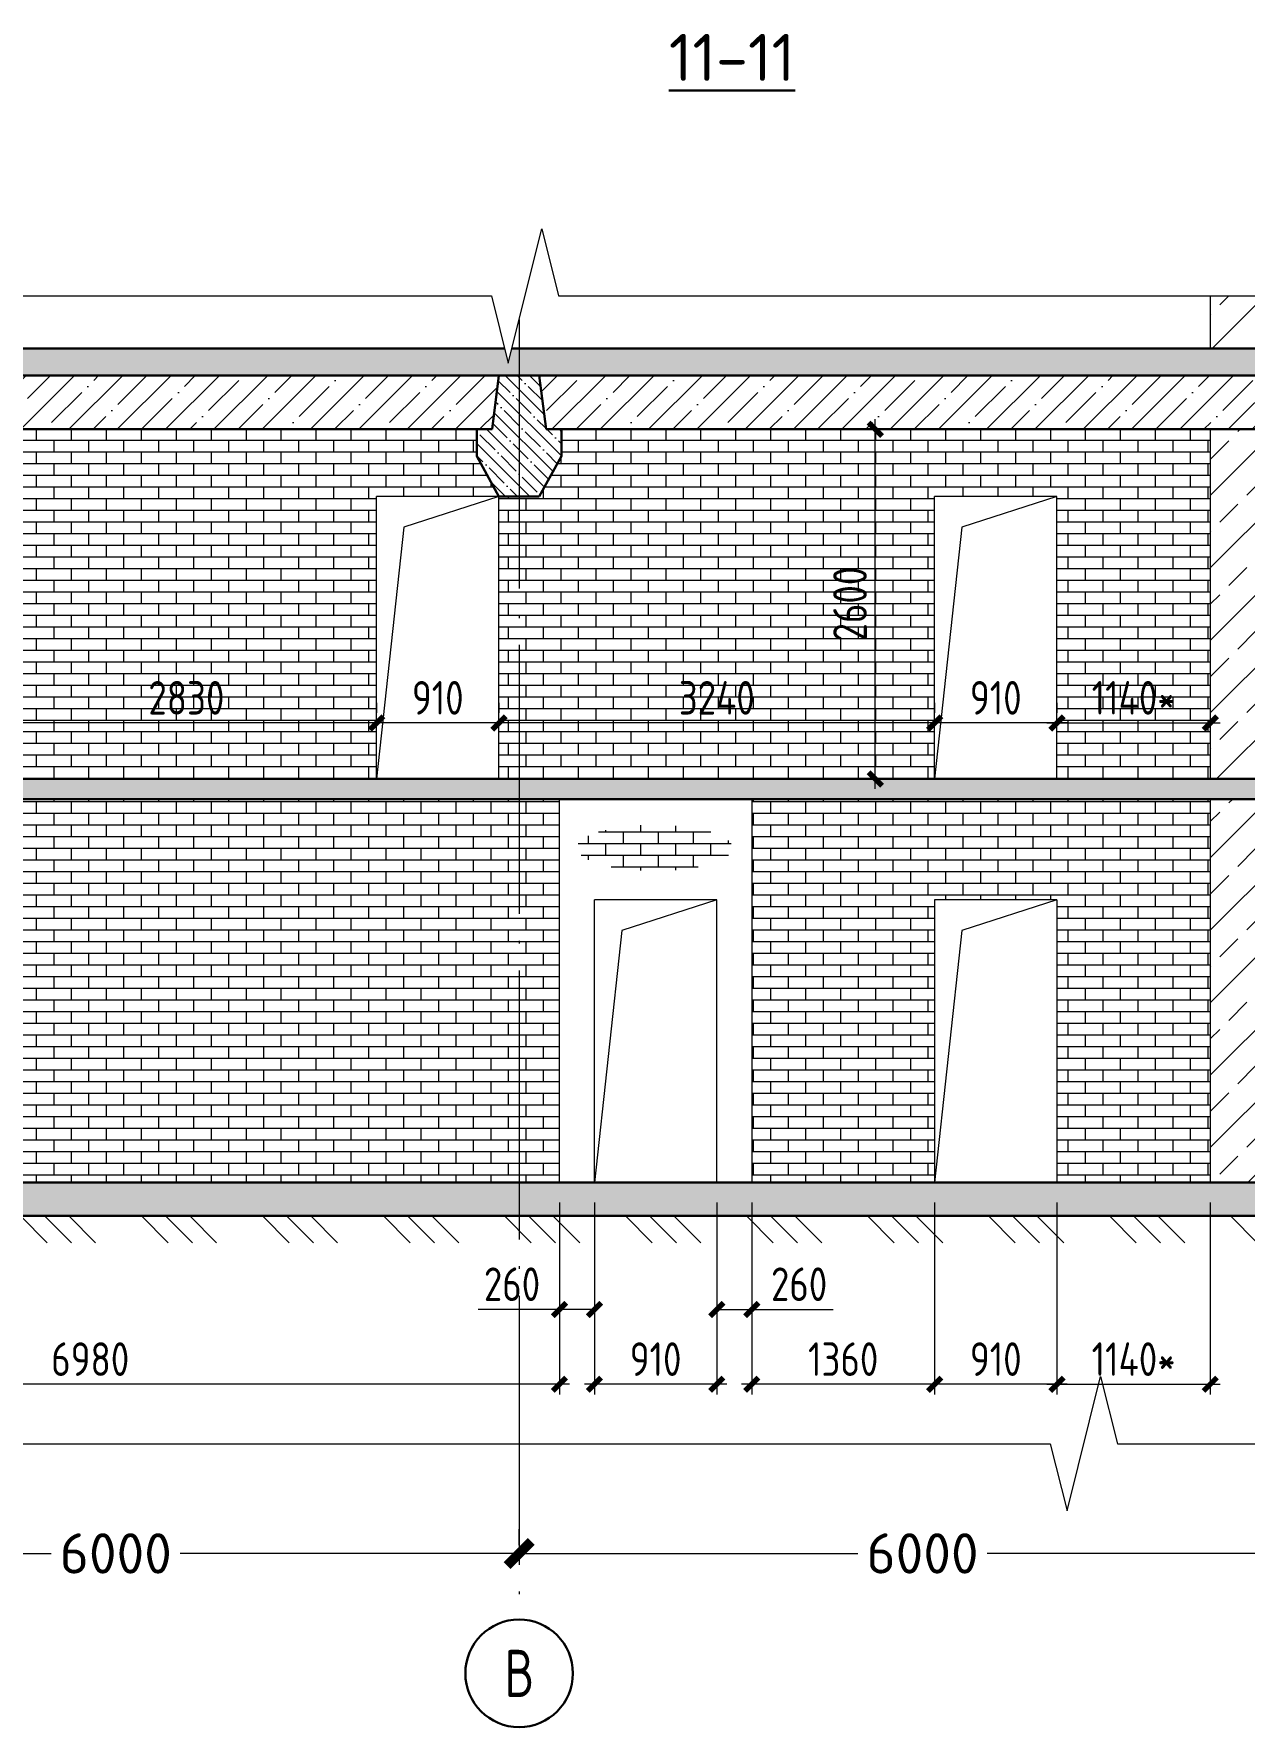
# Model space of a CAD drawing. Extents: x -965262 to 1142518, y -357520 to 71675.
# Drawn here: x 841582 to 850583, y -224278 to -211685 of the extents above; entities that cross this region are included whole.
import ezdxf

# ---------------------------------------------------------------- set-up
doc = ezdxf.new("R2010")
doc.units = 0
doc.header["$LTSCALE"] = 10
doc.linetypes.add('DOTE', pattern=[2.42, 2, -0.2, 0.02, -0.2])
doc.layers.get('0').update_dxf_attribs({"linetype": 'CONTINUOUS', "lineweight": 30})
doc.layers.get('Defpoints').update_dxf_attribs({"linetype": 'CONTINUOUS'})
doc.layers.add('DOTE', color=7, linetype='DOTE', lineweight=9)
doc.styles.add('GOST 2.304', font='isocpeur.ttf', dxfattribs={"width": 0.75, "height": 250})
doc.styles.get("Standard").update_dxf_attribs({"font": 'isocpeur.ttf', "height": 300})
doc.styles.add('ГОСТ 2м', font='isocpeur.ttf', dxfattribs={"width": 0.8, "height": 250})
doc.dimstyles.get("Standard").update_dxf_attribs({"dimscale": 100, "dimtxt": 300, "dimasz": 1.8, "dimexe": 1.8, "dimexo": 0.625, "dimgap": 0.9, "dimtad": 0, "dimdec": 0, "dimzin": 0, "dimdsep": 46, "dimtxsty": 'Standard', "dimblk": 'ARCHTICK', "dimcen": 0.9, "dimclrd": 256, "dimclre": 256, "dimclrt": 256, "dimadec": 0, "dimazin": 0, "dimtfac": 1, "dimtdec": 0, "dimtofl": 0, "dimtmove": 0, "dimatfit": 3, "dimfxl": 1, "dimtolj": 1, "dimtzin": 0, "dimlwd": 15, "dimlwe": 15, "dimarcsym": 0})
doc.dimstyles.new('ГОСТ 2м', dxfattribs={"dimtxt": 250, "dimasz": 100, "dimexe": 75, "dimexo": 150, "dimgap": 62.5, "dimtad": 1, "dimdec": 0, "dimtxsty": 'ГОСТ 2м', "dimblk": 'ARCHTICK', "dimcen": 150, "dimdle": 75, "dimclrd": 256, "dimclre": 256, "dimclrt": 256, "dimadec": 0, "dimazin": 0, "dimtfac": 1, "dimtdec": 0, "dimtmove": 0, "dimatfit": 3, "dimldrblk": 'OBLIQUE', "dimfxl": 1, "dimlwd": 15, "dimlwe": 15, "dimarcsym": 0})
pattern_1 = [(45, (2170431.93, -215109.35), (-179.605122, 179.605122), []), (45, (2170611.53, -215109.35), (-179.605122, 179.605122), [317.5, -63.5, 0, -63.5])]
pattern_2 = [(0, (2170431.925, -203261.29), (0, 86.709504), []), (90, (2170431.93, -203261.29), (-130.048, 86.709504), [86.709504, -86.709504])]

# ---------------------------------------------------------------- blocks, each defined once
blk = doc.blocks.new('_ArchTick')
at = {"color": 0, "linetype": 'ByBlock', "lineweight": 0, "const_width": 0.4}
blk.add_lwpolyline([(-0.5, -0.5), (0.5, 0.5)], dxfattribs=at)
blk = doc.blocks.new('*D794')
at = {"lineweight": 15, "transparency": 16777216}
for p, q in [((845191, -222924), (845191, -222806)), ((851191, -222924), (851191, -222806)), ((845191, -222986), (847711, -222986)), ((851191, -222986), (848671, -222986))]:
    blk.add_line(p, q, dxfattribs=at)
at = {"layer": 'Defpoints', "color": 0, "lineweight": 15, "transparency": 16777216}
for p in [(845191, -222986), (845191, -222986), (851191, -222986, 1451)]:
    blk.add_point(p, dxfattribs=at)
at = {"lineweight": 15, "transparency": 16777216, "xscale": 180, "yscale": 180, "zscale": 180, "rotation": 180}
blk.add_blockref('_ArchTick', (845191, -222986), dxfattribs=at)
at = {"lineweight": 15, "transparency": 16777216, "xscale": 180, "yscale": 180, "zscale": 180}
blk.add_blockref('_ArchTick', (851191, -222986), dxfattribs=at)
at = {"lineweight": 15, "transparency": 16777216, "insert": (848191, -222986), "char_height": 300, "attachment_point": 5}
blk.add_mtext('\\A1;6000', dxfattribs=at)
blk = doc.blocks.new('*D795')
at = {"lineweight": 15, "transparency": 16777216}
for p, q in [((839191, -222924), (839191, -222806)), ((845191, -222924), (845191, -222806)), ((839191, -222986), (841711, -222986)), ((845191, -222986), (842671, -222986))]:
    blk.add_line(p, q, dxfattribs=at)
at = {"layer": 'Defpoints', "color": 0, "lineweight": 15, "transparency": 16777216}
for p in [(839191, -222986), (839191, -222986), (845191, -222986, 1451)]:
    blk.add_point(p, dxfattribs=at)
at = {"lineweight": 15, "transparency": 16777216, "xscale": 180, "yscale": 180, "zscale": 180, "rotation": 180}
blk.add_blockref('_ArchTick', (839191, -222986), dxfattribs=at)
at = {"lineweight": 15, "transparency": 16777216, "xscale": 180, "yscale": 180, "zscale": 180}
blk.add_blockref('_ArchTick', (845191, -222986), dxfattribs=at)
at = {"lineweight": 15, "transparency": 16777216, "insert": (842191, -222986), "char_height": 300, "attachment_point": 5}
blk.add_mtext('\\A1;6000', dxfattribs=at)
blk = doc.blocks.new('*D774')
at = {"lineweight": 15, "transparency": 16777216}
for p, q in [((849191, -220376), (849191, -221803)), ((850331, -220376), (850331, -221803)), ((849116, -221728), (850406, -221728))]:
    blk.add_line(p, q, dxfattribs=at)
at = {"layer": 'Defpoints', "color": 0, "lineweight": 15, "transparency": 16777216}
for p in [(849191, -220226, 3689), (850331, -220226, 3689), (850331, -221728)]:
    blk.add_point(p, dxfattribs=at)
at = {"lineweight": 15, "transparency": 16777216, "xscale": 100, "yscale": 100, "zscale": 100, "rotation": 180}
blk.add_blockref('_ArchTick', (849191, -221728), dxfattribs=at)
at = {"lineweight": 15, "transparency": 16777216, "xscale": 100, "yscale": 100, "zscale": 100}
blk.add_blockref('_ArchTick', (850331, -221728), dxfattribs=at)
at = {"lineweight": 15, "transparency": 16777216, "insert": (849761, -221541), "char_height": 250, "attachment_point": 5, "style": 'ГОСТ 2м'}
blk.add_mtext('{\\C5;1140*}', dxfattribs=at)
blk = doc.blocks.new('_Oblique')
at = {"color": 0, "linetype": 'ByBlock', "lineweight": -2}
blk.add_line((-0.5, -0.5), (0.5, 0.5), dxfattribs=at)
blk = doc.blocks.new('*D775')
at = {"lineweight": 15, "transparency": 16777216}
for p, q in [((848281, -220376), (848281, -221803)), ((849191, -220376), (849191, -221803)), ((849266, -221728), (848206, -221728))]:
    blk.add_line(p, q, dxfattribs=at)
at = {"layer": 'Defpoints', "color": 0, "lineweight": 15, "transparency": 16777216}
for p in [(848281, -220226, 3689), (849191, -220226, 3689), (848281, -221728)]:
    blk.add_point(p, dxfattribs=at)
at = {"lineweight": 15, "transparency": 16777216, "xscale": 100, "yscale": 100, "zscale": 100, "rotation": 180}
blk.add_blockref('_ArchTick', (848281, -221728), dxfattribs=at)
at = {"lineweight": 15, "transparency": 16777216, "xscale": 100, "yscale": 100, "zscale": 100}
blk.add_blockref('_ArchTick', (849191, -221728), dxfattribs=at)
at = {"lineweight": 15, "transparency": 16777216, "insert": (848736, -221541), "char_height": 250, "attachment_point": 5, "style": 'ГОСТ 2м'}
blk.add_mtext('910', dxfattribs=at)
blk = doc.blocks.new('*D776')
at = {"lineweight": 15, "transparency": 16777216}
for p, q in [((846921, -220376), (846921, -221803)), ((848281, -220376), (848281, -221803)), ((848356, -221728), (846846, -221728))]:
    blk.add_line(p, q, dxfattribs=at)
at = {"layer": 'Defpoints', "color": 0, "lineweight": 15, "transparency": 16777216}
for p in [(846921, -220226, 3689), (848281, -220226, 3689), (846921, -221728)]:
    blk.add_point(p, dxfattribs=at)
at = {"lineweight": 15, "transparency": 16777216, "xscale": 100, "yscale": 100, "zscale": 100, "rotation": 180}
blk.add_blockref('_ArchTick', (846921, -221728), dxfattribs=at)
at = {"lineweight": 15, "transparency": 16777216, "xscale": 100, "yscale": 100, "zscale": 100}
blk.add_blockref('_ArchTick', (848281, -221728), dxfattribs=at)
at = {"lineweight": 15, "transparency": 16777216, "insert": (847601, -221541), "char_height": 250, "attachment_point": 5, "style": 'ГОСТ 2м'}
blk.add_mtext('1360', dxfattribs=at)
blk = doc.blocks.new('*D777')
at = {"lineweight": 15, "transparency": 16777216}
for p, q in [((845751, -220376), (845751, -221803)), ((846661, -220376), (846661, -221803)), ((846736, -221728), (845676, -221728))]:
    blk.add_line(p, q, dxfattribs=at)
at = {"layer": 'Defpoints', "color": 0, "lineweight": 15, "transparency": 16777216}
for p in [(845751, -220226, 3689), (846661, -220226, 3689), (845751, -221728)]:
    blk.add_point(p, dxfattribs=at)
at = {"lineweight": 15, "transparency": 16777216, "xscale": 100, "yscale": 100, "zscale": 100, "rotation": 180}
blk.add_blockref('_ArchTick', (845751, -221728), dxfattribs=at)
at = {"lineweight": 15, "transparency": 16777216, "xscale": 100, "yscale": 100, "zscale": 100}
blk.add_blockref('_ArchTick', (846661, -221728), dxfattribs=at)
at = {"lineweight": 15, "transparency": 16777216, "insert": (846206, -221541), "char_height": 250, "attachment_point": 5, "style": 'ГОСТ 2м'}
blk.add_mtext('910', dxfattribs=at)
blk = doc.blocks.new('*D778')
at = {"lineweight": 15, "transparency": 16777216}
for p, q in [((845491, -220376), (845491, -221247)), ((845751, -220376), (845751, -221247)), ((845491, -221172), (844886, -221172)), ((845751, -221172), (845416, -221172))]:
    blk.add_line(p, q, dxfattribs=at)
at = {"layer": 'Defpoints', "color": 0, "lineweight": 15, "transparency": 16777216}
for p in [(845491, -220226, 3689), (845751, -220226, 3689), (845751, -221172)]:
    blk.add_point(p, dxfattribs=at)
at = {"lineweight": 15, "transparency": 16777216, "xscale": 100, "yscale": 100, "zscale": 100, "rotation": 180}
blk.add_blockref('_ArchTick', (845491, -221172), dxfattribs=at)
at = {"lineweight": 15, "transparency": 16777216, "xscale": 100, "yscale": 100, "zscale": 100}
blk.add_blockref('_ArchTick', (845751, -221172), dxfattribs=at)
at = {"lineweight": 15, "transparency": 16777216, "insert": (845138, -220984), "char_height": 250, "attachment_point": 5, "style": 'ГОСТ 2м'}
blk.add_mtext('260', dxfattribs=at)
blk = doc.blocks.new('*D779')
at = {"lineweight": 15, "transparency": 16777216}
for p, q in [((838511, -219476), (838511, -221803)), ((845491, -220376), (845491, -221803)), ((845566, -221728), (838436, -221728))]:
    blk.add_line(p, q, dxfattribs=at)
at = {"layer": 'Defpoints', "color": 0, "lineweight": 15, "transparency": 16777216}
for p in [(838511, -219326, 3689), (845491, -220226, 3689), (838511, -221728)]:
    blk.add_point(p, dxfattribs=at)
at = {"lineweight": 15, "transparency": 16777216, "xscale": 100, "yscale": 100, "zscale": 100, "rotation": 180}
blk.add_blockref('_ArchTick', (838511, -221728), dxfattribs=at)
at = {"lineweight": 15, "transparency": 16777216, "xscale": 100, "yscale": 100, "zscale": 100}
blk.add_blockref('_ArchTick', (845491, -221728), dxfattribs=at)
at = {"lineweight": 15, "transparency": 16777216, "insert": (842001, -221541), "char_height": 250, "attachment_point": 5, "style": 'ГОСТ 2м'}
blk.add_mtext('6980', dxfattribs=at)
blk = doc.blocks.new('*D784')
at = {"lineweight": 15, "transparency": 16777216}
for p, q in [((846661, -220376), (846661, -221247)), ((846921, -220376), (846921, -221247)), ((846661, -221172), (846996, -221172)), ((846921, -221172), (847526, -221172))]:
    blk.add_line(p, q, dxfattribs=at)
at = {"layer": 'Defpoints', "color": 0, "lineweight": 15, "transparency": 16777216}
for p in [(846661, -220226, 3689), (846921, -220226, 3689), (846661, -221172)]:
    blk.add_point(p, dxfattribs=at)
at = {"lineweight": 15, "transparency": 16777216, "xscale": 100, "yscale": 100, "zscale": 100, "rotation": 180}
blk.add_blockref('_ArchTick', (846661, -221172), dxfattribs=at)
at = {"lineweight": 15, "transparency": 16777216, "xscale": 100, "yscale": 100, "zscale": 100}
blk.add_blockref('_ArchTick', (846921, -221172), dxfattribs=at)
at = {"lineweight": 15, "transparency": 16777216, "insert": (847273, -220984), "char_height": 250, "attachment_point": 5, "style": 'ГОСТ 2м'}
blk.add_mtext('260', dxfattribs=at)
blk = doc.blocks.new('*D785')
at = {"lineweight": 15, "transparency": 16777216}
for p, q in [((849191, -216660), (849191, -216735)), ((850331, -216660), (850331, -216735)), ((849116, -216810), (850406, -216810))]:
    blk.add_line(p, q, dxfattribs=at)
at = {"layer": 'Defpoints', "color": 0, "lineweight": 15, "transparency": 16777216}
for p in [(849191, -216810), (850331, -216810), (850331, -216810)]:
    blk.add_point(p, dxfattribs=at)
at = {"lineweight": 15, "transparency": 16777216, "xscale": 100, "yscale": 100, "zscale": 100, "rotation": 180}
blk.add_blockref('_ArchTick', (849191, -216810), dxfattribs=at)
at = {"lineweight": 15, "transparency": 16777216, "xscale": 100, "yscale": 100, "zscale": 100}
blk.add_blockref('_ArchTick', (850331, -216810), dxfattribs=at)
at = {"lineweight": 15, "transparency": 16777216, "insert": (849761, -216623), "char_height": 250, "attachment_point": 5, "style": 'ГОСТ 2м'}
blk.add_mtext('{\\C5;1140*}', dxfattribs=at)
blk = doc.blocks.new('*D786')
at = {"lineweight": 15, "transparency": 16777216}
for p, q in [((848281, -216660), (848281, -216735)), ((849191, -216660), (849191, -216735)), ((849266, -216810), (848206, -216810))]:
    blk.add_line(p, q, dxfattribs=at)
at = {"layer": 'Defpoints', "color": 0, "lineweight": 15, "transparency": 16777216}
for p in [(848281, -216810), (848281, -216810), (849191, -216810)]:
    blk.add_point(p, dxfattribs=at)
at = {"lineweight": 15, "transparency": 16777216, "xscale": 100, "yscale": 100, "zscale": 100, "rotation": 180}
blk.add_blockref('_ArchTick', (848281, -216810), dxfattribs=at)
at = {"lineweight": 15, "transparency": 16777216, "xscale": 100, "yscale": 100, "zscale": 100}
blk.add_blockref('_ArchTick', (849191, -216810), dxfattribs=at)
at = {"lineweight": 15, "transparency": 16777216, "insert": (848736, -216623), "char_height": 250, "attachment_point": 5, "style": 'ГОСТ 2м'}
blk.add_mtext('910', dxfattribs=at)
blk = doc.blocks.new('*D787')
at = {"lineweight": 15, "transparency": 16777216}
for p, q in [((845041, -216660), (845041, -216735)), ((848281, -216660), (848281, -216735)), ((848356, -216810), (844966, -216810))]:
    blk.add_line(p, q, dxfattribs=at)
at = {"layer": 'Defpoints', "color": 0, "lineweight": 15, "transparency": 16777216}
for p in [(845041, -216810), (845041, -216810), (848281, -216810)]:
    blk.add_point(p, dxfattribs=at)
at = {"lineweight": 15, "transparency": 16777216, "xscale": 100, "yscale": 100, "zscale": 100, "rotation": 180}
blk.add_blockref('_ArchTick', (845041, -216810), dxfattribs=at)
at = {"lineweight": 15, "transparency": 16777216, "xscale": 100, "yscale": 100, "zscale": 100}
blk.add_blockref('_ArchTick', (848281, -216810), dxfattribs=at)
at = {"lineweight": 15, "transparency": 16777216, "insert": (846661, -216623), "char_height": 250, "attachment_point": 5, "style": 'ГОСТ 2м'}
blk.add_mtext('3240', dxfattribs=at)
blk = doc.blocks.new('*D788')
at = {"lineweight": 15, "transparency": 16777216}
for p, q in [((844131, -216660), (844131, -216735)), ((845041, -216660), (845041, -216735)), ((845116, -216810), (844056, -216810))]:
    blk.add_line(p, q, dxfattribs=at)
at = {"layer": 'Defpoints', "color": 0, "lineweight": 15, "transparency": 16777216}
for p in [(844131, -216810), (844131, -216810), (845041, -216810)]:
    blk.add_point(p, dxfattribs=at)
at = {"lineweight": 15, "transparency": 16777216, "xscale": 100, "yscale": 100, "zscale": 100, "rotation": 180}
blk.add_blockref('_ArchTick', (844131, -216810), dxfattribs=at)
at = {"lineweight": 15, "transparency": 16777216, "xscale": 100, "yscale": 100, "zscale": 100}
blk.add_blockref('_ArchTick', (845041, -216810), dxfattribs=at)
at = {"lineweight": 15, "transparency": 16777216, "insert": (844586, -216623), "char_height": 250, "attachment_point": 5, "style": 'ГОСТ 2м'}
blk.add_mtext('910', dxfattribs=at)
blk = doc.blocks.new('*D789')
at = {"lineweight": 15, "transparency": 16777216}
for p, q in [((841301, -216660), (841301, -216735)), ((844131, -216660), (844131, -216735)), ((844206, -216810), (841226, -216810))]:
    blk.add_line(p, q, dxfattribs=at)
at = {"layer": 'Defpoints', "color": 0, "lineweight": 15, "transparency": 16777216}
for p in [(841301, -216810), (841301, -216810), (844131, -216810)]:
    blk.add_point(p, dxfattribs=at)
at = {"lineweight": 15, "transparency": 16777216, "xscale": 100, "yscale": 100, "zscale": 100, "rotation": 180}
blk.add_blockref('_ArchTick', (841301, -216810), dxfattribs=at)
at = {"lineweight": 15, "transparency": 16777216, "xscale": 100, "yscale": 100, "zscale": 100}
blk.add_blockref('_ArchTick', (844131, -216810), dxfattribs=at)
at = {"lineweight": 15, "transparency": 16777216, "insert": (842716, -216623), "char_height": 250, "attachment_point": 5, "style": 'ГОСТ 2м'}
blk.add_mtext('2830', dxfattribs=at)
blk = doc.blocks.new('*D792')
at = {"lineweight": 15, "transparency": 16777216}
for p, q in [((847840, -217301), (847840, -214551)), ((847690, -214626), (847765, -214626)), ((847690, -217226), (847765, -217226))]:
    blk.add_line(p, q, dxfattribs=at)
at = {"layer": 'Defpoints', "color": 0, "lineweight": 15, "transparency": 16777216}
for p in [(847840, -214626), (847840, -214626), (847840, -217226)]:
    blk.add_point(p, dxfattribs=at)
at = {"lineweight": 15, "transparency": 16777216, "xscale": 100, "yscale": 100, "zscale": 100}
for p, rotation in [((847840, -214626), 90), ((847840, -217226), 270)]:
    blk.add_blockref('_ArchTick', p, dxfattribs=dict(at, rotation=rotation))
at = {"lineweight": 15, "transparency": 16777216, "insert": (847652, -215926), "char_height": 250, "attachment_point": 5, "rotation": 90, "style": 'ГОСТ 2м'}
blk.add_mtext('2600', dxfattribs=at)

msp = doc.modelspace()

# ---------------------------------------------------------------- hatches: boundary and pattern name
at = {"lineweight": 15}
h = msp.add_hatch(dxfattribs=at)
h.set_pattern_fill('ANSI33', color=256, scale=60)
h.set_pattern_definition([(45, (2170431.93, -203261.3), (-269.40768, 269.40768), []), (45, (2170701.33, -203261.3), (-269.40768, 269.40768), [190.5, -95.25])])
h.paths.add_polyline_path([(856380.9, -214026.2), (850330.9, -214026.2), (850330.9, -213634.1), (856380.9, -213634.1)])
h.paths.add_polyline_path([(850330.9, -217226.2), (850330.9, -214626.2), (856380.9, -214626.2), (856380.9, -217426.2), (855930.9, -217426.2), (855930.9, -215326.2), (854920.9, -215326.2), (854920.9, -217426.2), (853480.9, -217426.2), (853480.9, -217226.2)])
h.paths.add_polyline_path([(850330.9, -220226.2), (850330.9, -217376.2), (853330.9, -217376.2), (853330.9, -217576.2), (856380.9, -217576.2), (856380.9, -220226.2)])
h.paths.add_polyline_path([(853207, -216002.6), (854527, -216002.6), (854527, -215552.6), (853207, -215552.6)], flags=24)
h.paths.add_polyline_path([(853212.8, -216967.2), (854502.8, -216967.2), (854502.8, -216517.2), (853212.8, -216517.2)], flags=24)
h.paths.add_polyline_path([(851495, -216767.2), (852785, -216767.2), (852785, -216317.2), (851495, -216317.2)], flags=24)
h = msp.add_hatch(dxfattribs=at)
h.set_pattern_fill('ANSI35', color=256, scale=40, angle=90)
h.set_pattern_definition([(135, (2170431.93, -203261.3), (-179.605122, -179.605122), []), (135, (2170431.93, -203081.68), (-179.605122, -179.605122), [317.5, -63.5, 0, -63.5])])
h.paths.add_polyline_path([(857190.9, -214226.2), (857190.9, -214026.2), (853942.9, -214026.2), (853915.9, -214134.1), (853888.9, -214026.2), (850302.4, -214026.2), (850302.4, -214226.2)])
h.paths.add_polyline_path([(850302.4, -214026.2), (845390.9, -214026.2), (845390.9, -214226.2), (850302.4, -214226.2)])
h.paths.add_polyline_path([(833190.9, -214226.2), (833190.9, -214026.2), (845082.9, -214026.2), (845109.9, -214134.1), (845136.9, -214026.2), (845390.9, -214026.2), (845390.9, -214226.2)])
h = msp.add_hatch(dxfattribs=at)
h.set_pattern_fill('ANSI35', color=256, scale=40)
h.set_pattern_definition([(45, (2170431.93, -203261.3), (-179.60512, 179.60512), []), (45, (2170611.53, -203261.3), (-179.60512, 179.60512), [317.5, -63.5, 0, -63.5])])
h.paths.add_polyline_path([(857190.9, -214626.2), (850302.4, -214626.2), (850302.4, -214226.2), (857190.9, -214226.2)])
h.paths.add_polyline_path([(850302.4, -214226.2), (845390.9, -214226.2), (845390.9, -214626.2), (850302.4, -214626.2)])
h.paths.add_polyline_path([(845390.9, -214626.2), (845340.9, -214226.2), (845390.9, -214226.2)])
h.paths.add_polyline_path([(844990.9, -214626.2), (839390.9, -214626.2), (839340.9, -214226.2), (845040.9, -214226.2)])
h = msp.add_hatch(dxfattribs=at)
h.set_pattern_fill('ANSI35', color=256, scale=20, angle=90)
h.set_pattern_definition([(135, (851140.9, -217226.24), (-89.8026, -89.8026), []), (135, (851140.9, -217136.44), (-89.8026, -89.8026), [158.75, -31.75, 0, -31.75])])
h.paths.add_polyline_path([(845190.9, -214226.2), (845040.9, -214226.2), (844990.9, -214626.2), (844875.9, -214626.2), (844875.9, -214826.2), (845040.9, -215126.2), (845190.9, -215126.2)])
h.paths.add_polyline_path([(845190.9, -215126.2), (845340.9, -215126.2), (845505.9, -214826.2), (845505.9, -214626.2), (845390.9, -214626.2), (845340.9, -214226.2), (845190.9, -214226.2)])
h = msp.add_hatch(dxfattribs=at)
h.set_pattern_fill('AR-BRSTD', color=1, scale=1.28)
h.set_pattern_definition(pattern_2)
h.paths.add_polyline_path([(839130.9, -217226.2), (839130.9, -215126.2), (839340.9, -215126.2), (839505.9, -214826.2), (839505.9, -214626.2), (844875.9, -214626.2), (844875.9, -214826.2), (845040.9, -215126.2), (845340.9, -215126.2), (845505.9, -214826.2), (845505.9, -214626.2), (850330.9, -214626.2), (850330.9, -217226.2), (849190.9, -217226.2), (849190.9, -215126.2), (848280.9, -215126.2), (848280.9, -217226.2), (845040.9, -217226.2), (845040.9, -215126.2), (844130.9, -215126.2), (844130.9, -217226.2), (841300.9, -217226.2), (841300.9, -215126.2), (840390.9, -215126.2), (840390.9, -217226.2)])
h.paths.add_polyline_path([(849369.6, -216910.2), (850154.6, -216910.2), (850154.6, -216310.2), (849369.6, -216310.2)], flags=24)
h.paths.add_polyline_path([(848483.4, -216910.2), (848988.4, -216910.2), (848988.4, -216310.2), (848483.4, -216310.2)], flags=25)
h.paths.add_polyline_path([(847939.8, -216268.7), (847939.8, -215583.7), (847339.8, -215583.7), (847339.8, -216268.7)], flags=24)
h.paths.add_polyline_path([(846308.4, -216910.2), (847013.4, -216910.2), (847013.4, -216310.2), (846308.4, -216310.2)], flags=24)
h.paths.add_polyline_path([(842373.4, -216910.2), (843058.4, -216910.2), (843058.4, -216310.2), (842373.4, -216310.2)], flags=24)
h.paths.add_polyline_path([(839438.4, -216910.2), (840083.4, -216910.2), (840083.4, -216310.2), (839438.4, -216310.2)], flags=24)
h = msp.add_hatch(dxfattribs=at)
h.set_pattern_fill('ANSI35', color=256, scale=40)
h.set_pattern_definition(pattern_1)
h.paths.add_polyline_path([(857190.9, -217576.2), (857190.9, -217426.2), (853480.9, -217426.2), (853480.9, -217226.2), (833340.9, -217226.2), (833340.9, -216926.2), (832690.9, -216926.2), (832690.9, -217076.2), (833190.9, -217076.2), (833190.9, -217376.2), (853330.9, -217376.2), (853330.9, -217576.2)])
h = msp.add_hatch(dxfattribs=at)
h.set_pattern_fill('AR-BRSTD', color=1, scale=1.28)
h.set_pattern_definition(pattern_2)
h.paths.add_polyline_path([(845490.9, -217376.2), (844890.9, -217376.2), (844890.9, -220226.2), (845490.9, -220226.2)])
h.paths.add_polyline_path([(844510.7, -218126.2), (843090.7, -218126.2), (843090.8, -219326.2), (844510.8, -219326.2)], flags=16)
h.paths.add_polyline_path([(842580.7, -218126.2), (841160.7, -218126.2), (841160.8, -219326.2), (842580.8, -219326.2)], flags=16)
h.paths.add_polyline_path([(839490.9, -217376.2), (844890.9, -217376.2), (844890.9, -220226.2), (840780.8, -220226.2), (840780.7, -218126.3), (839870.7, -218126.3), (839870.8, -220226.2), (839490.9, -220226.2)])
h.paths.add_polyline_path([(841160.7, -218126.5), (841160.8, -219326.2), (841160.8, -219326.5), (842580.8, -219326.5), (842580.7, -218126.5)], flags=16)
h.paths.add_polyline_path([(843090.8, -219326.2), (843090.8, -219326.4), (844510.8, -219326.4), (844510.7, -218126.4), (843090.7, -218126.4)], flags=16)
h.paths.add_polyline_path([(839490.9, -220226.2), (838890.9, -220226.2), (838890.9, -217376.2), (839490.9, -217376.2)])
h.paths.add_polyline_path([(839870.8, -220226.2), (840780.7, -220226.2), (840780.7, -218126.2), (839870.8, -218126.2)])
h.paths.add_polyline_path([(838890.9, -220226.2), (833790.9, -220226.2), (833790.9, -217376.2), (838890.9, -217376.2)])
h.paths.add_polyline_path([(838511.1, -219326.3), (837476.1, -219326.3), (837476.1, -218126.3), (838511.1, -218126.3)], flags=16)
h.paths.add_polyline_path([(837096, -219326), (836061.1, -219326), (836061.1, -218126.3), (837096, -218126.3)], flags=16)
h.paths.add_polyline_path([(834171.1, -218126.3), (835681.1, -218126.3), (835681.1, -219326.1), (834171.1, -219326.1)], flags=16)
h.paths.add_polyline_path([(833790.9, -220226.2), (833440.9, -220226.2), (833440.9, -217376.2), (833790.9, -217376.2)])
h = msp.add_hatch(dxfattribs=at)
h.set_pattern_fill('AR-BRSTD', color=1, scale=1.28)
h.set_pattern_definition(pattern_2)
h.paths.add_polyline_path([(846920.9, -220226.2), (846920.9, -217376.2), (850330.9, -217376.2), (850330.9, -220226.2), (849190.9, -220226.2), (849190.9, -218126.2), (848280.9, -218126.2), (848280.9, -220226.2)])
h = msp.add_hatch(dxfattribs=at)
h.set_pattern_fill('AR-BRSTD', color=1, scale=1.28)
h.set_pattern_definition([(0, (2137473.415, -244674.14), (0, 86.709504), []), (90, (2137473.42, -244674.14), (-130.048, 86.709504), [86.709504, -86.709504])])
edge = h.paths.add_edge_path()
edge.add_ellipse((846199.2, -217739.1), major_axis=(578.5, 0), ratio=0.2952217, start_angle=0, end_angle=360)
h.paths.add_polyline_path([(846370.5, -220835.2), (846008, -220835.2), (846008, -221135.2), (846370.5, -221135.2)], flags=9)
h.paths.add_polyline_path([(846334.7, -218348.1), (846334.7, -217985.6), (846034.7, -217985.6), (846034.7, -218348.1)], flags=9)
h = msp.add_hatch(dxfattribs=at)
h.set_pattern_fill('ANSI35', color=256, scale=40)
h.set_pattern_definition(pattern_1)
h.paths.add_polyline_path([(832690.9, -220476.2), (867090.9, -220476.2), (867090.9, -220226.2), (832690.9, -220226.2)])
h = msp.add_hatch(dxfattribs=at)
h.set_pattern_fill('MCSHATCHBG', color=256, scale=40, angle=90, style=0, pattern_type=2)
h.set_pattern_definition([(135, (945906.3, -175502.1), (-450, -450), []), (135, (945906.3, -175322.1), (-450, -450), []), (135, (945906.3, -176042.1), (-450, -450), [])])
h.paths.add_polyline_path([(865590.9, -220476.2), (867090.9, -220476.2), (867090.9, -220676.2), (865590.9, -220676.2)])
h.paths.add_polyline_path([(841855.9, -220476.2), (865590.9, -220476.2), (865590.9, -220676.2), (842055.9, -220676.2), (841355.9, -220676.2), (832690.9, -220676.2), (832690.9, -220476.2), (841555.9, -220476.2), (841719.9, -220476.2), (842018.3, -220476.2)])

# ---------------------------------------------------------------- linework, layer by layer
at = {"color": 5, "lineweight": 15, "ltscale": 10}
for p, q in [((845109.9, -214134.1, 6501.9), (845359.9, -213134.1, 6501.9)), ((845359.9, -213134.1, 6501.9), (845484.9, -213634.1, 6501.9)), ((844984.9, -213634.1, 6501.9), (845109.9, -214134.1, 6501.9))]:
    msp.add_line(p, q, dxfattribs=at)
at = {"color": 5, "lineweight": 15, "ltscale": 10, "extrusion": (0, 1, 0)}
for p, q in [((832690.9, -213634.1, 6526.2), (844984.9, -213634.1, 6501.9)), ((845484.9, -213634.1, 6501.9), (858078.4, -213634.1, 6501.9))]:
    msp.add_line(p, q, dxfattribs=at)
at = {"lineweight": 15}
for p, q in [((850330.9, -213634.1, 6497.9), (850330.9, -214026.2, 6497.9)), ((850330.9, -214626.2, 6497.9), (850330.9, -217226.2, 6497.9)), ((850330.9, -217376.2, 6497.9), (850330.9, -220226.2, 6497.9))]:
    msp.add_line(p, q, dxfattribs=at)
for p, q in [((845082.9, -214026.2, 6497.9), (833190.9, -214026.2, 6497.9)), ((853888.9, -214026.2, 6497.9), (845136.9, -214026.2, 6497.9)), ((857190.9, -214226.2, 6497.9), (833190.9, -214226.2, 6497.9)), ((839340.9, -214226.2, 6647.9), (845040.9, -214226.2, 6647.9)), ((845040.9, -214226.2, 6647.9), (844990.9, -214626.2, 6647.9)), ((845040.9, -214226.2, 6647.9), (844990.9, -214626.2, 6647.9)), ((845040.9, -214226.2, 6647.9), (845340.9, -214226.2, 6647.9)), ((845340.9, -214226.2, 6647.9), (845390.9, -214626.2, 6647.9)), ((844990.9, -214626.2, 6647.9), (839390.9, -214626.2, 6647.9)), ((844990.9, -214626.2, 6647.9), (844875.9, -214626.2, 6647.9)), ((844875.9, -214626.2, 6647.9), (844875.9, -214826.2, 6647.9)), ((844990.9, -214626.2, 6647.9), (844990.9, -214626.2, 6647.9)), ((857190.9, -214626.2, 6497.9), (845390.9, -214626.2, 6497.9)), ((845390.9, -214626.2, 6647.9), (845505.9, -214626.2, 6647.9)), ((845505.9, -214626.2, 6647.9), (845505.9, -214826.2, 6647.9)), ((845040.9, -215126.2, 6647.9), (844875.9, -214826.2, 6647.9)), ((845340.9, -215126.2, 6647.9), (845505.9, -214826.2, 6647.9)), ((845040.9, -215126.2, 6647.9), (845340.9, -215126.2, 6647.9)), ((853480.9, -217226.2, 1706.2), (833340.9, -217226.2, 6497.9)), ((853330.9, -217376.2, 1706.2), (833190.9, -217376.2, 235.1)), ((867090.9, -220226.2, 2693.2), (832690.9, -220226.2, 198.6)), ((867090.9, -220476.2, 2694.5), (832690.9, -220476.2, 159.2))]:
    msp.add_line(p, q)
at = {"color": 1, "lineweight": 15}
for p, q in [((845040.9, -215126.2, 6497.9), (844130.9, -215126.2, 6497.9)), ((844130.9, -217226.2, 6497.9), (844130.9, -215126.2, 6497.9)), ((845040.9, -215126.2, 6497.9), (844333.9, -215354.1, 14434.1)), ((845040.9, -217226.2, 6497.9), (845040.9, -215126.2, 6497.9)), ((849190.9, -215126.2, 6497.9), (848280.9, -215126.2, 6497.9)), ((848280.9, -217226.2, 6497.9), (848280.9, -215126.2, 6497.9)), ((849190.9, -215126.2, 6497.9), (848483.9, -215354.1, 14434.1)), ((849190.9, -217226.2, 6497.9), (849190.9, -215126.2, 6497.9)), ((844333.9, -215354.1, 14434.1), (844130.9, -217226.2, 6497.9)), ((848483.9, -215354.1, 14434.1), (848280.9, -217226.2, 6497.9)), ((845490.9, -220226.2, 6497.9), (845490.9, -217376.2, 6497.9)), ((846920.9, -217376.2, 6497.9), (846920.9, -220226.2, 6497.9)), ((846660.9, -218126.2, 6497.9), (845750.9, -218126.2, 6497.9)), ((845750.9, -220226.2, 6497.9), (845750.9, -218126.2, 6497.9)), ((846660.9, -218126.2, 6497.9), (845953.9, -218354.1, 14434.1)), ((846660.9, -220226.2, 6497.9), (846660.9, -218126.2, 6497.9)), ((848280.9, -218126.2, 6497.9), (848280.9, -220226.2, 6497.9)), ((849190.9, -218126.2, 6497.9), (848280.9, -218126.2, 6497.9)), ((849190.9, -218126.2, 6497.9), (848483.9, -218354.1, 14434.1)), ((849190.9, -218126.2, 6497.9), (849190.9, -220226.2, 6497.9)), ((845953.9, -218354.1, 14434.1), (845750.9, -220226.2, 6497.9)), ((848483.9, -218354.1, 14434.1), (848280.9, -220226.2, 6497.9))]:
    msp.add_line(p, q, dxfattribs=at)
at = {"color": 5, "lineweight": 15, "ltscale": 10, "extrusion": (0.080866, 0, -0.996725), "elevation": 62256.2}
msp.add_lwpolyline([(-213634.1, 847745.4), (-213634.1, 848045.4)], dxfattribs=at)
at = {"color": 5, "lineweight": 15, "ltscale": 10, "elevation": 6501.9}
for points in [[(849265.9, -222670.4), (849515.9, -221670.4)], [(849515.9, -221670.4), (849640.9, -222170.4)], [(849140.9, -222170.4), (849265.9, -222670.4)]]:
    msp.add_lwpolyline(points, dxfattribs=at)
at = {"color": 5, "lineweight": 15, "ltscale": 10, "extrusion": (0, 1, 0), "elevation": -222170.4}
for points in [[(-832690.9, 6501.9), (-849140.9, 6501.9)], [(-849640.9, 6501.9), (-867090.9, 6501.9)]]:
    msp.add_lwpolyline(points, dxfattribs=at)
at = {"layer": 'DOTE', "ltscale": 100}
msp.add_line((845190.9, -213810.1, 6538.5), (845190.9, -223477.8, 6497.9), dxfattribs=at)
at = {"layer": 'DOTE', "linetype": 'Continuous', "lineweight": 30}
msp.add_circle((845190.9, -223877.8, 6501.9), 400, dxfattribs=at)

# ---------------------------------------------------------------- texts
at = {"layer": 'DOTE', "linetype": 'Continuous', "lineweight": 30, "ltscale": 100, "char_height": 350, "width": 800, "attachment_point": 5, "style": 'GOST 2.304'}
for s, insert in [('{\\W1;\\L\\C5;11-11}', (846774.2, -211860.2, -450.6)), ('В', (845190.9, -223877.8, 6501.9))]:
    msp.add_mtext(s, dxfattribs=dict(at, insert=insert))

# ---------------------------------------------------------------- dimensions: what is measured, and where the dimension line sits
at = {"lineweight": 15}
for base, p1, p2, angle, dimstyle, picture, middle in [((847839.8, -214626.2, 2809.2), (847839.8, -217226.2, 2809.2), (847839.8, -214626.2, 2809.2), 90, 'ГОСТ 2м', '*D792', (847652.3, -215926.2, 2809.2)), ((844130.9, -216810.2, 2809.2), (845040.9, -216810.2, 2809.2), (844130.9, -216810.2, 2809.2), 180, 'ГОСТ 2м', '*D788', (844585.9, -216622.7, 2809.2)), ((848280.9, -216810.2, 2809.2), (849190.9, -216810.2, 2809.2), (848280.9, -216810.2, 2809.2), 180, 'ГОСТ 2м', '*D786', (848735.9, -216622.7, 2809.2)), ((838511.1, -221728.1, 2809.2), (845490.9, -220226.2, 6497.9), (838511.1, -219326.3, 6497.9), 180, 'ГОСТ 2м', '*D779', (842001, -221540.6, 2809.2)), ((845750.9, -221728.1, 2809.2), (846660.9, -220226.2, 6497.9), (845750.9, -220226.2, 6497.9), 180, 'ГОСТ 2м', '*D777', (846205.9, -221540.6, 2809.2)), ((846920.9, -221728.1, 2809.2), (848280.9, -220226.2, 6497.9), (846920.9, -220226.2, 6497.9), 180, 'ГОСТ 2м', '*D776', (847600.9, -221540.6, 2809.2)), ((848280.9, -221728.1, 2809.2), (849190.9, -220226.2, 6497.9), (848280.9, -220226.2, 6497.9), 180, 'ГОСТ 2м', '*D775', (848735.9, -221540.6, 2809.2)), ((839190.9, -222986.3, 7953.2), (845190.9, -222986.3, 9404.5), (839190.9, -222986.3, 7953.2), 180, 'Standard', '*D795', (842190.9, -222986.3, 7953.2)), ((845190.9, -222986.3, 7953.2), (851190.9, -222986.3, 9404.5), (845190.9, -222986.3, 7953.2), 180, 'Standard', '*D794', (848190.9, -222986.3, 7953.2))]:
    dim = msp.add_linear_dim(base=base, p1=p1, p2=p2, angle=angle, dimstyle=dimstyle, dxfattribs=at)
    dim.commit()
    dim.dimension.update_dxf_attribs({"geometry": picture, "text_midpoint": middle})
for base, p1, p2, picture, middle in [((841300.9, -216810.2, 2809.2), (844130.9, -216810.2, 2809.2), (841300.9, -216810.2, 2809.2), '*D789', (842715.9, -216622.7, 2809.2)), ((845040.9, -216810.2, 2809.2), (848280.9, -216810.2, 2809.2), (845040.9, -216810.2, 2809.2), '*D787', (846660.9, -216622.7, 2809.2))]:
    dim = msp.add_linear_dim(base=base, p1=p1, p2=p2, dimstyle='ГОСТ 2м', dxfattribs=at)
    dim.commit()
    dim.dimension.update_dxf_attribs({"geometry": picture, "text_midpoint": middle})
for base, p1, p2, picture, middle in [((850330.9, -216810.2, 2809.2), (849190.9, -216810.2, 2809.2), (850330.9, -216810.2, 2809.2), '*D785', (849760.9, -216810.2, 2809.2)), ((850330.9, -221728.1, 2809.2), (849190.9, -220226.2, 6497.9), (850330.9, -220226.2, 6497.9), '*D774', (849760.9, -221728.1, 2809.2))]:
    dim = msp.add_linear_dim(base=base, p1=p1, p2=p2, angle=180, text='{\\C5;1140*}', dimstyle='ГОСТ 2м', dxfattribs=at)
    dim.commit()
    dim.dimension.update_dxf_attribs({"geometry": picture, "text_midpoint": middle, "dimtype": 160})
dim = msp.add_linear_dim(base=(845750.9, -221171.7, 2809.2), p1=(845490.9, -220226.2, 6497.9), p2=(845750.9, -220226.2, 6497.9), angle=180, dimstyle='ГОСТ 2м', dxfattribs=at)
dim.commit()
dim.dimension.update_dxf_attribs({"geometry": '*D778', "text_midpoint": (845138.4, -221171.7, 2809.2), "dimtype": 160})
dim = msp.add_linear_dim(base=(846660.9, -221171.7, 2809.2), p1=(846920.9, -220226.2, 6497.9), p2=(846660.9, -220226.2, 6497.9), dimstyle='ГОСТ 2м', dxfattribs=at)
dim.commit()
dim.dimension.update_dxf_attribs({"geometry": '*D784', "text_midpoint": (847273.4, -221171.7, 2809.2), "dimtype": 160})

doc.saveas('drawing.dxf')
